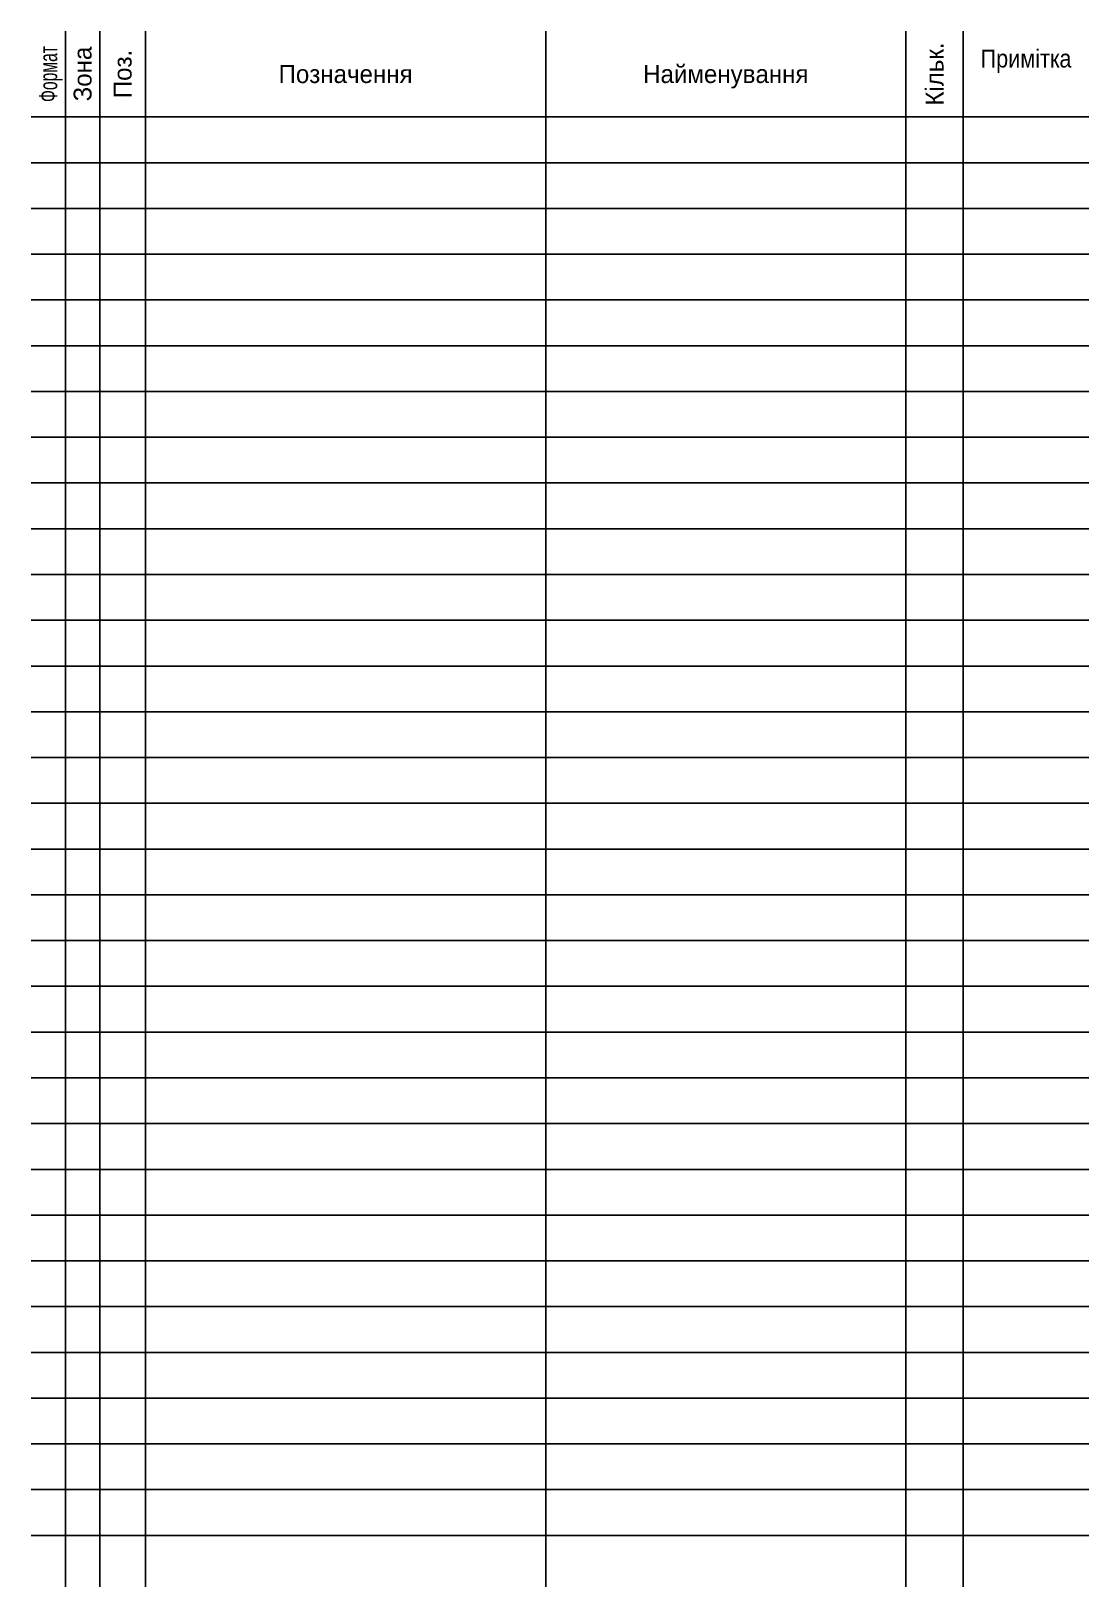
# Model space of a CAD drawing. Header units: millimetres. Extents: x 20 to 205, y 20 to 292.
import ezdxf
from ezdxf.enums import TextEntityAlignment as Align

# ---------------------------------------------------------------- set-up
doc = ezdxf.new("R2010")
doc.units = ezdxf.units.MM
doc.styles.add('T', font='es_win.shx', dxfattribs={"bigfont": 'my_b_f.shx'})

msp = doc.modelspace()

# ---------------------------------------------------------------- linework, layer by layer
at = {"color": 1}
for p, q in [((26, 292), (26, 20)), ((32, 292), (32, 20)), ((40, 292), (40, 20)), ((110, 292), (110, 20)), ((173, 292), (173, 20)), ((183, 292), (183, 20)), ((20, 277), (205, 277))]:
    msp.add_line(p, q, dxfattribs=at)
for p, q in [((20, 269), (205, 269)), ((20, 261), (205, 261)), ((20, 253), (205, 253)), ((20, 245), (205, 245)), ((20, 237), (205, 237)), ((20, 229), (205, 229)), ((20, 221), (205, 221)), ((20, 213), (205, 213)), ((20, 205), (205, 205)), ((20, 197), (205, 197)), ((20, 189), (205, 189)), ((20, 181), (205, 181)), ((20, 173), (205, 173)), ((20, 165), (205, 165)), ((20, 157), (205, 157)), ((20, 149), (205, 149)), ((20, 141), (205, 141)), ((20, 133), (205, 133)), ((20, 125), (205, 125)), ((20, 117), (205, 117)), ((20, 109), (205, 109)), ((20, 101), (205, 101)), ((20, 93), (205, 93)), ((20, 85), (205, 85)), ((20, 77), (205, 77)), ((20, 77), (205, 77)), ((20, 69), (205, 69)), ((20, 61), (205, 61)), ((20, 53), (205, 53)), ((20, 45), (205, 45)), ((20, 37), (205, 37)), ((20, 29), (205, 29))]:
    msp.add_line(p, q)

# ---------------------------------------------------------------- texts
at = {"color": 54, "style": 'T', "width": 0.65}
msp.add_text('Формат', height=3.15, rotation=90, dxfattribs=at).set_placement((23, 284.5), align=Align.MIDDLE_CENTER)
at = {"color": 54, "style": 'T'}
for s, p in [('Зона', (29, 284.5)), ('Поз.', (36, 284.5)), ('Кільк.', (178, 284.5))]:
    msp.add_text(s, height=3.15, rotation=90, dxfattribs=at).set_placement(p, align=Align.MIDDLE_CENTER)
at = {"color": 54, "style": 'T', "width": 0.9}
msp.add_text('Примітка', height=3.15, dxfattribs=at).set_placement((194, 287.21), align=Align.MIDDLE_CENTER)
at = {"color": 54, "style": 'T'}
for s, p in [('Позначення', (75, 284.5)), ('Найменування', (141.5, 284.5))]:
    msp.add_text(s, height=3.15, dxfattribs=at).set_placement(p, align=Align.MIDDLE_CENTER)

doc.saveas('drawing.dxf')
